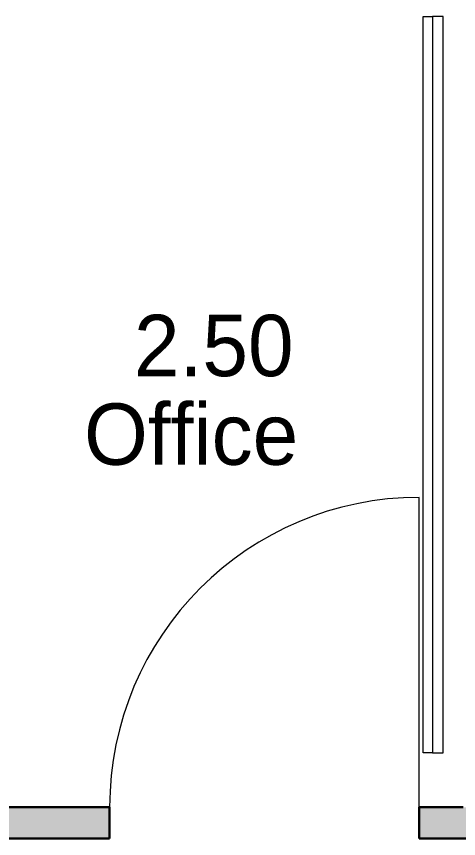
# Model space of a CAD drawing. Header units: millimetres. Extents: x 155927 to 295199, y -4084 to 97293.
# Drawn here: x 158157 to 159599, y 29806 to 32485 of the extents above; entities that cross this region are included whole.
import ezdxf

# ---------------------------------------------------------------- set-up
doc = ezdxf.new("R2010")
doc.units = ezdxf.units.MM
doc.header["$MEASUREMENT"] = 0
for name, color, linetype, lineweight in [('A-AREA-IDEN', 7, 'CONTINUOUS', 9), ('A-DOOR', 4, 'CONTINUOUS', 9), ('A-WALL-PATT', 7, 'CONTINUOUS', 9), ('I-FURN', 8, 'CONTINUOUS', 9), ('I-WALL', 7, 'CONTINUOUS', 9)]:
    doc.layers.add(name, color=color, linetype=linetype, lineweight=lineweight)
doc.styles.add('Century Gothic', font='GOTHIC.TTF', dxfattribs={"height": 200})

msp = doc.modelspace()

# ---------------------------------------------------------------- hatches: boundary and pattern name
at = {"layer": 'A-WALL-PATT'}
h = msp.add_hatch(color=256, dxfattribs=at)
h.paths.add_polyline_path([(167342.3, 29805.6), (167502.4, 29805.6), (167502.4, 29907.6), (166100.3, 29907.6), (166100.3, 29805.6)], flags=0)
h.paths.add_polyline_path([(164753.3, 29805.6), (165090.3, 29805.6), (165090.3, 29907.6), (164753.3, 29907.6)], flags=0)
h.paths.add_polyline_path([(162121.3, 29805.6), (163743.3, 29805.6), (163743.3, 29907.6), (162121.3, 29907.6)], flags=0)
h.paths.add_polyline_path([(161111.3, 29805.6), (161111.3, 29907.6), (159471.3, 29907.6), (159471.3, 29805.6), (160738.5, 29805.6)], flags=0)
h.paths.add_polyline_path([(158461.3, 29805.6), (158461.3, 29907.6), (156862.8, 29907.6), (156862.8, 29805.6), (157736.8, 29805.6)], flags=0)

# ---------------------------------------------------------------- linework, layer by layer
at = {"layer": 'A-DOOR'}
msp.add_line((159471.3, 29907.6), (159471.3, 30917.6), dxfattribs=at)
msp.add_arc((159471.3, 29907.6), 1010, 90, 180, dxfattribs=at)
at = {"layer": 'I-FURN'}
for p, q in [((159483.8, 32485.2), (159513.8, 32485.2)), ((159483.8, 30085.2), (159483.8, 32485.2)), ((159513.8, 32485.2), (159513.8, 30085.2)), ((159548.8, 32485.2), (159513.8, 32485.2)), ((159513.8, 32485.2), (159513.8, 30085.2)), ((159548.8, 30085.2), (159548.8, 32485.2)), ((159513.8, 30085.2), (159483.8, 30085.2)), ((159513.8, 30085.2), (159548.8, 30085.2))]:
    msp.add_line(p, q, dxfattribs=at)
at = {"layer": 'I-WALL', "lineweight": 30}
for p, q in [((158461.3, 29907.6), (156862.8, 29907.6)), ((158461.3, 29805.6), (158461.3, 29907.6)), ((159614.7, 29907.6), (159471.3, 29907.6)), ((159471.3, 29907.6), (159471.3, 29805.6)), ((156862.8, 29805.6), (158461.3, 29805.6)), ((159471.3, 29805.6), (161111.3, 29805.6))]:
    msp.add_line(p, q, dxfattribs=at)

# ---------------------------------------------------------------- texts
at = {"layer": 'A-AREA-IDEN', "style": 'Century Gothic'}
for s, p in [('2.50', (158540.8, 31312.7)), ('Office', (158378, 31023.8))]:
    msp.add_text(s, height=200, dxfattribs=at).set_placement(p)

doc.saveas('drawing.dxf')
